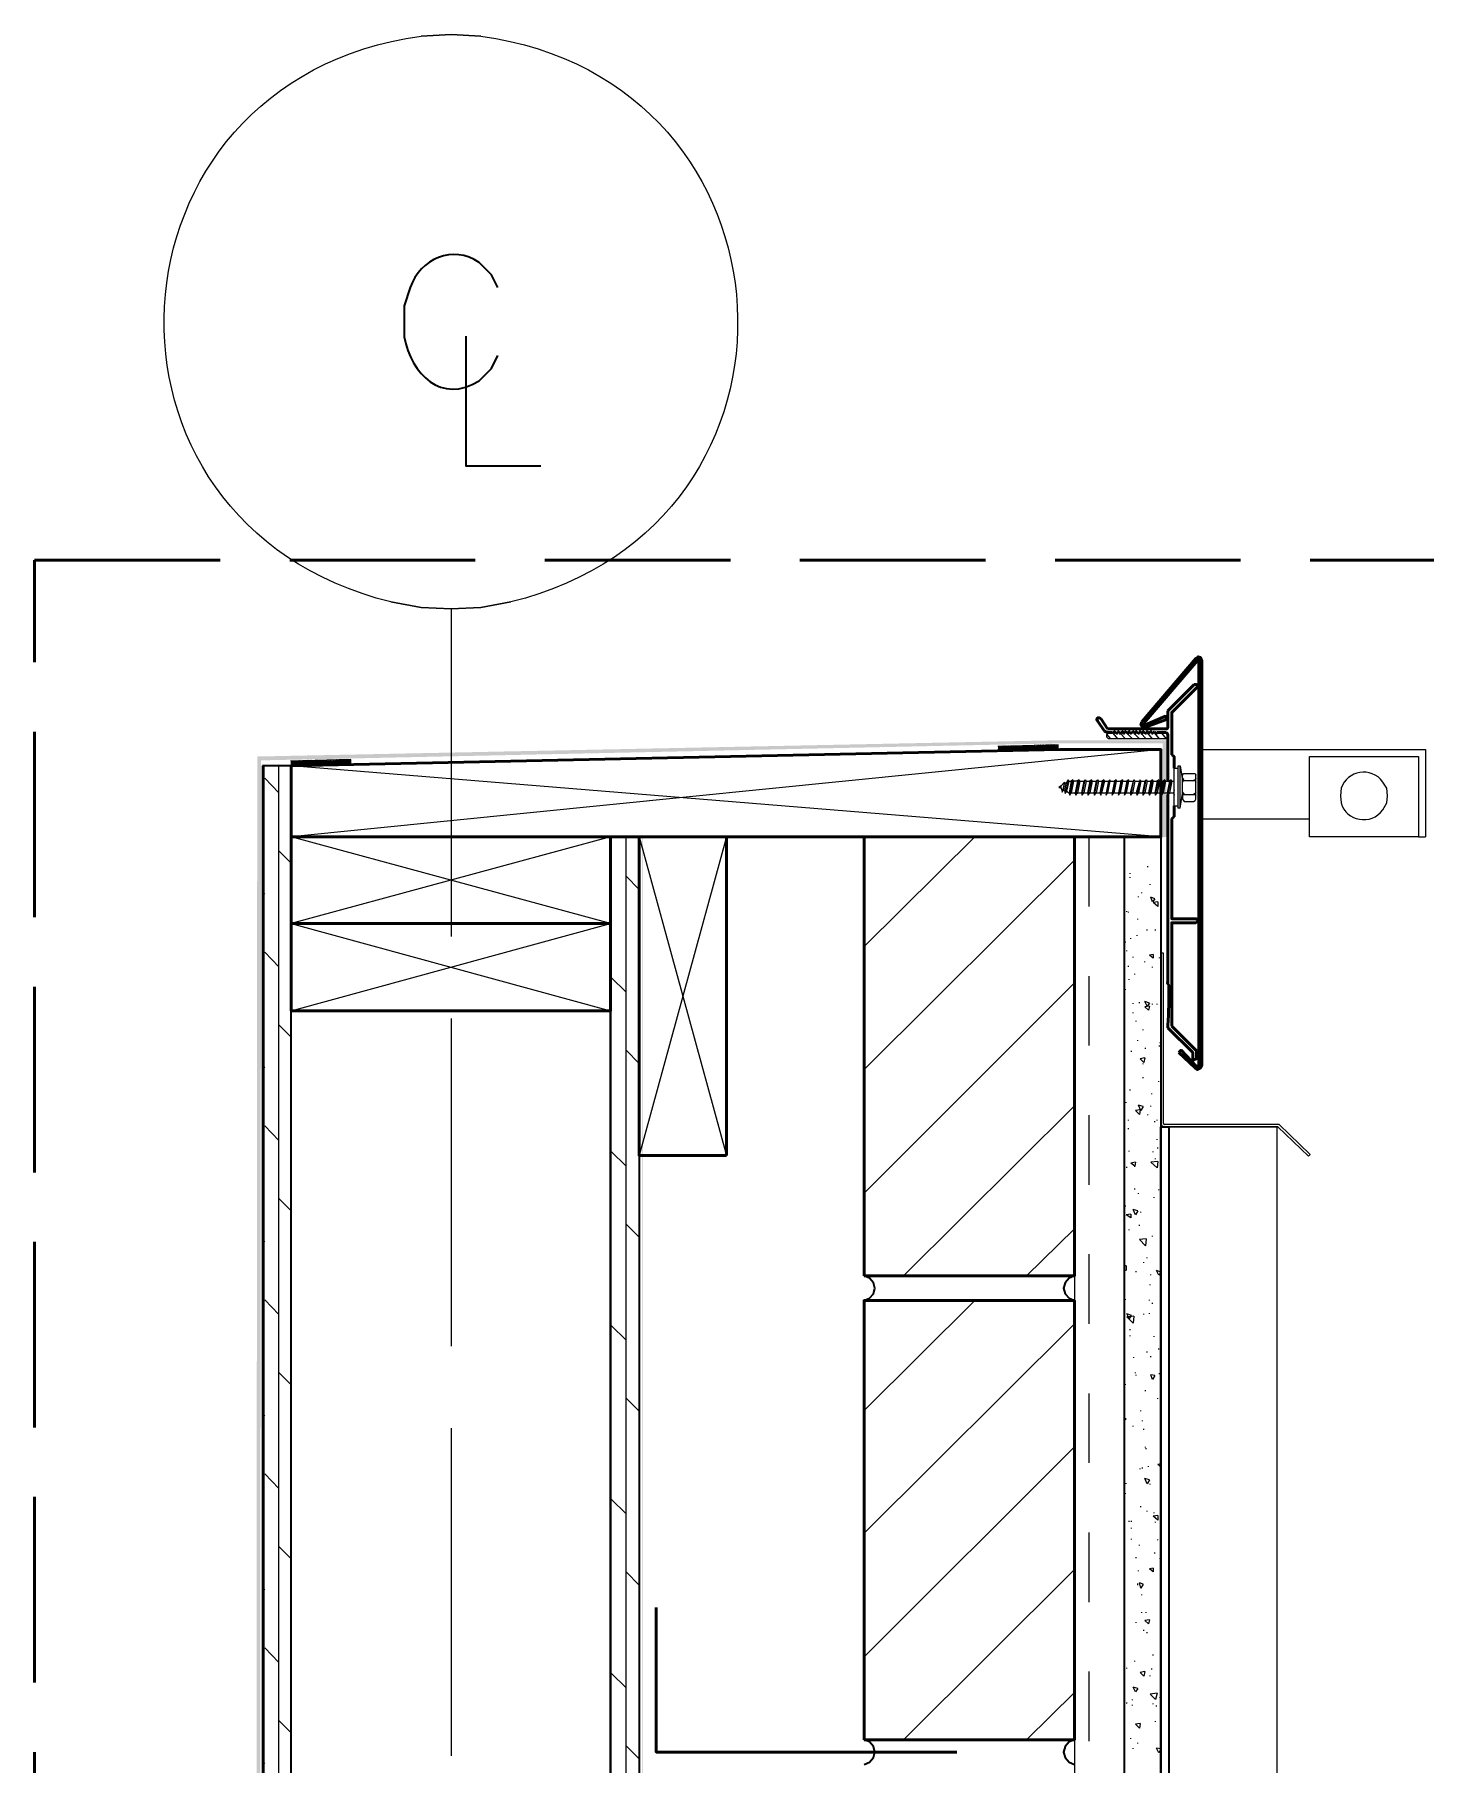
# Model space of a CAD drawing. Header units: inches. Extents: x 5 to 516, y -193 to 129.
# Drawn here: x 339.662 to 341.661, y -27.302 to -24.816 of the extents above; entities that cross this region are included whole.
import ezdxf

# ---------------------------------------------------------------- set-up
doc = ezdxf.new("R2010")
doc.units = ezdxf.units.IN
doc.header["$MEASUREMENT"] = 0
doc.linetypes.add('PDF_IMPORT', pattern=[1, 0.8, -0.2])
doc.layers.add('PDF5_Geometry', color=7, linetype='Continuous')
doc.layers.add('PDF5_Solid Fills', color=7, linetype='Continuous')

msp = doc.modelspace()

# ---------------------------------------------------------------- hatches: boundary and pattern name
at = {"layer": 'PDF5_Solid Fills', "transparency": 33554559}
for points in [[(341.1332501, -25.8301203), (341.1332501, -25.8345648), (341.2832501, -25.8345646), (341.2888039, -25.9690092), (341.2888057, -25.8301203)], [(339.7854717, -30.6556754), (339.7899161, -30.6601199), (339.789916, -30.6545641), (339.9832493, -30.6545644), (339.9876927, -25.8590086), (339.9821373, -25.8534533), (339.9788051, -30.649009), (339.7854717, -30.6490088)], [(340.5365054, -43.3156769), (340.5321397, -43.3156769), (340.5321397, -44.6301215), (340.5365841, -44.625677), (340.536584, -25.9690092), (340.5354729, -25.9690092)]]:
    msp.add_hatch(color=256, dxfattribs=at).paths.add_polyline_path(points)

# ---------------------------------------------------------------- linework, layer by layer
at = {"layer": 'PDF5_Geometry', "lineweight": 15}
for points in [[(340.3032483, -24.8178967), (340.261026, -24.8156744), (340.2176927, -24.8178967), (340.261026, -24.8156744)], [(340.261026, -25.6412301), (340.3032483, -25.6390078), (340.3465816, -25.63123), (340.3032483, -25.6390078), (340.261026, -25.6412301), (340.2176927, -25.6390078), (340.1743594, -25.63123), (340.2176927, -25.6390078)], [(340.0310296, -25.8601203), (340.0310296, -25.866787), (340.1165852, -25.8645648), (340.1165852, -25.8578981)], [(341.0476946, -25.8390089), (341.0476946, -25.8456756), (341.1332501, -25.8434534), (341.1332501, -25.8367867)], [(341.2288041, -34.4690099), (341.2288041, -25.9690092), (341.1565818, -25.9690092), (341.1565818, -34.4690099)], [(341.2799154, -27.0056744), (341.2799154, -27.0067855)]]:
    msp.add_lwpolyline(points, close=True, dxfattribs=at)
at = {"layer": 'PDF5_Geometry', "lineweight": 35}
for points in [[(340.3276945, -25.1790085), (340.3188056, -25.1612307), (340.3010278, -25.143453)], [(340.2021389, -25.1790085), (340.1932501, -25.2056752), (340.1932501, -25.2501196)], [(340.2821397, -25.2490091), (340.2821397, -25.4356757), (340.3899175, -25.4356757)], [(340.3010278, -25.313453), (340.3188056, -25.2956752), (340.3276945, -25.2767863)], [(340.8543601, -26.6356759), (340.8621379, -26.6323426), (340.8676935, -26.6256759), (340.8699157, -26.6178982), (340.8676935, -26.6101204), (340.8621379, -26.6034537), (340.8543601, -26.6001204)], [(341.1565836, -26.6001196), (341.1488059, -26.6034529), (341.1432503, -26.6101196), (341.1410281, -26.6178973), (341.1432503, -26.6256751), (341.1488059, -26.6323418), (341.1565836, -26.6356751)], [(340.8543601, -27.3023427), (340.8621379, -27.2990093), (340.8676935, -27.2923426), (340.8699157, -27.2845649), (340.8676935, -27.2767871), (340.8621379, -27.2701204), (340.8543601, -27.2667871)], [(341.1565836, -27.2667863), (341.1488059, -27.2701196), (341.1432503, -27.2767863), (341.1410281, -27.2845641), (341.1432503, -27.2923418), (341.1488059, -27.2990085), (341.1565836, -27.3023418)]]:
    msp.add_lwpolyline(points, dxfattribs=at)
at = {"layer": 'PDF5_Geometry', "linetype": 'PDF_IMPORT', "lineweight": 50, "ltscale": 0.333333}
msp.add_lwpolyline([(341.72214, -25.5712318), (341.72214, -28.2845632), (339.6621376, -28.2845634), (339.66214, -25.5712297), (341.7221378, -25.5712318)], dxfattribs=at)
at = {"layer": 'PDF5_Geometry', "linetype": 'PDF_IMPORT', "lineweight": 15, "ltscale": 0.588889}
msp.add_lwpolyline([(340.261026, -25.6412301), (340.261026, -29.319009)], dxfattribs=at)
at = {"layer": 'PDF5_Geometry', "lineweight": 50}
for points in [[(341.3399156, -25.7156761), (341.3376933, -25.7112317), (341.33436, -25.7101206), (341.3310267, -25.7123428), (341.2532489, -25.8034539)], [(341.3354733, -25.7156749), (341.3354733, -25.7145638), (341.3343622, -25.7145638), (341.3332511, -25.7156749), (341.2565844, -25.8056749)], [(341.3299152, -26.3012306), (341.3332485, -26.3034528), (341.337693, -26.3012306), (341.3399152, -26.2967861), (341.3399152, -25.715675)], [(341.3310265, -26.2978972), (341.3332487, -26.2990083), (341.3343598, -26.2978972), (341.3354709, -26.2967861), (341.3354709, -25.715675)], [(341.2910283, -25.7878975), (341.3288061, -25.7501198)], [(341.3321389, -25.7545656), (341.2965833, -25.7901211), (341.2965833, -25.7912322)], [(341.3288068, -25.750119), (341.3321401, -25.750119), (341.3332512, -25.7523413), (341.3321401, -25.7545635)], [(341.1899179, -25.8023425), (341.1888068, -25.8001203), (341.1899179, -25.7978981), (341.1921401, -25.7978981), (341.1943623, -25.7990092)], [(341.1999186, -25.8167853), (341.1899186, -25.8023408)], [(341.2043629, -25.8134532), (341.1943629, -25.7990087)], [(341.2588062, -25.8112311), (341.2554729, -25.8112311), (341.2521396, -25.8078977), (341.2532507, -25.8034533)], [(341.256584, -25.8056745), (341.256584, -25.8067856), (341.2576951, -25.8067856), (341.2588062, -25.8078967), (341.2876951, -25.7956745), (341.2888062, -25.800119), (341.2588062, -25.8112301)], [(341.287695, -25.8134533), (341.2899172, -25.8134533), (341.2910283, -25.8112311), (341.2910283, -25.7890088)], [(341.2910283, -25.7890075), (341.2910283, -25.7878964)], [(341.2965847, -25.8501195), (341.2965847, -25.7912306)], [(341.2043629, -25.8190097), (341.1999184, -25.8167874)], [(341.2054706, -25.8134532), (341.2043594, -25.8134532)], [(341.211027, -25.8190097), (341.2043603, -25.8190097)], [(341.2876962, -25.8134532), (341.205474, -25.8134532)], [(341.2710303, -25.8178975), (341.2688081, -25.8201197), (341.2665858, -25.8178975), (341.2632525, -25.8201197), (341.2610303, -25.8178975), (341.258808, -25.8201197), (341.2554747, -25.8178975), (341.2532525, -25.8201197), (341.2510303, -25.8178975), (341.248808, -25.8201197), (341.2454747, -25.8178975), (341.2432525, -25.8201197), (341.2410303, -25.8178975), (341.2376969, -25.8201197), (341.2354747, -25.8178975), (341.2332525, -25.8201197), (341.2299192, -25.8178975), (341.2276969, -25.8201197), (341.2254747, -25.8178975), (341.2221414, -25.8201197), (341.2199192, -25.8178975), (341.2176969, -25.8201197), (341.2143636, -25.8178975), (341.2121414, -25.8201197)], [(341.2710268, -25.8178975), (341.2743602, -25.8201197), (341.2754713, -25.8190086)], [(341.2910296, -25.822343), (341.2899184, -25.8201208), (341.2876962, -25.8190097), (341.275474, -25.8190097)], [(341.2910283, -25.8223417), (341.2910283, -25.8890084)], [(341.2999168, -25.8701205), (341.2999168, -25.8534538), (341.2965835, -25.8512316)], [(341.2965847, -25.8512317), (341.2965847, -25.8501206)], [(341.2999168, -25.9245643), (341.2999168, -25.9401199)], [(341.2999168, -25.9401192), (341.2965835, -25.9423415)], [(341.2965847, -25.9434536), (341.2965847, -25.9423425)], [(341.2965847, -26.0856745), (341.2965847, -25.9434523)], [(341.2965847, -26.0934531), (341.2965847, -26.092342), (341.2976959, -26.092342)], [(341.2965847, -26.2401206), (341.2965847, -26.0934539)], [(341.2976969, -26.0867867), (341.2965858, -26.0867867), (341.2965858, -26.0856756)], [(341.3310267, -26.0923423), (341.3332489, -26.0912312), (341.33436, -26.0890089), (341.3332489, -26.0878978), (341.3310267, -26.0867867), (341.2976933, -26.0867867)], [(341.3310267, -26.0923432), (341.2976933, -26.0923432)], [(341.3265824, -26.2801202), (341.3265824, -26.2790091), (341.2910268, -26.2434535)], [(341.3321389, -26.2767869), (341.2965833, -26.2412314)], [(341.2965847, -26.2412306), (341.2965847, -26.2401194)], [(341.3310267, -26.2978983), (341.3099155, -26.2756761), (341.3065822, -26.2790094)], [(341.329919, -26.3012304), (341.3065857, -26.2790082)], [(341.3321389, -26.2767865), (341.3321389, -26.2878976), (341.3265833, -26.2901198), (341.3265833, -26.2801198)], [(340.9876971, -27.2845633), (340.5554748, -27.2845633), (340.5554748, -27.0767855)]]:
    msp.add_lwpolyline(points, dxfattribs=at)
at = {"layer": 'PDF5_Geometry', "lineweight": 15}
for points in [[(341.2910261, -25.8278982), (341.2054706, -25.8278982), (341.2032483, -25.825676), (341.2032483, -25.8223426), (341.2054706, -25.8190093)], [(341.2088071, -25.8278982), (341.2032516, -25.8212315)], [(341.2121392, -25.8201196), (341.2110281, -25.8190085)], [(341.2188079, -25.8278982), (341.2121412, -25.8201204)], [(341.2299163, -25.8278982), (341.2221385, -25.8201204)], [(341.239917, -25.8278982), (341.2321392, -25.8201204)], [(341.2499177, -25.8278982), (341.2421399, -25.8201204)], [(341.2599184, -25.8278982), (341.2521407, -25.8201204)], [(341.268807, -25.8278982), (341.2621403, -25.8201204)], [(341.2788077, -25.8278982), (341.272141, -25.8201204)], [(341.2888039, -25.8278982), (341.2821372, -25.8201204)], [(340.0310273, -25.8623422), (340.0354717, -25.8667866), (340.0421384, -25.8590088)], [(341.2810276, -25.8434531), (340.0310275, -25.9690087)], [(340.0310275, -25.8601202), (340.0310275, -25.8590091)], [(340.0310275, -25.8645645), (340.0354719, -25.86012)], [(341.2810276, -25.9690088), (340.0310275, -25.8667866), (340.0376941, -25.86012)], [(340.0310275, -25.8623424), (340.0332497, -25.8601201)], [(340.0310295, -25.86012), (340.0376961, -25.8667866), (340.0443628, -25.8590088)], [(340.0310296, -25.8645644), (340.0332519, -25.8667866), (340.0399185, -25.86012)], [(340.0332493, -25.86012), (340.039916, -25.8667866), (340.0465827, -25.8590088)], [(340.0354737, -25.86012), (340.0421404, -25.8667866), (340.048807, -25.8590088)], [(340.0376936, -25.86012), (340.0443603, -25.8667866), (340.0510269, -25.8590088)], [(340.039918, -25.86012), (340.0465846, -25.8667866), (340.0532513, -25.8590088)], [(340.0488045, -25.8656767), (340.0421378, -25.85901)], [(340.0443622, -25.85901), (340.0510289, -25.8656767), (340.0576956, -25.85901)], [(340.0465821, -25.85901), (340.0532488, -25.8656767), (340.0599154, -25.85901)], [(340.0488045, -25.8667866), (340.0554712, -25.8590088)], [(340.0488065, -25.85901), (340.0554732, -25.8656767), (340.0621398, -25.85901)], [(340.0510264, -25.85901), (340.057693, -25.8656767), (340.0643597, -25.85901)], [(340.0610296, -25.8656767), (340.0532519, -25.85901)], [(340.0632495, -25.8656767), (340.0554717, -25.85901)], [(340.0654739, -25.8656767), (340.0576961, -25.85901)], [(340.0676938, -25.8656767), (340.059916, -25.85901)], [(340.0599174, -25.8656767), (340.065473, -25.85901)], [(340.0621373, -25.8656767), (340.0676929, -25.85901)], [(340.0621404, -25.85901), (340.0699182, -25.8656767), (340.0765848, -25.85901)], [(340.0643603, -25.85901), (340.072138, -25.8656767), (340.0788047, -25.85901)], [(340.0643617, -25.8656767), (340.0699173, -25.85901)], [(340.0665816, -25.8656767), (340.0721371, -25.85901)], [(340.0665846, -25.85901), (340.0743624, -25.8656767), (340.0810291, -25.85901)], [(340.0688045, -25.85901), (340.0765823, -25.8656767), (340.083249, -25.85901)], [(340.068806, -25.8656767), (340.0743615, -25.85901)], [(340.0710289, -25.85901), (340.0788067, -25.8656767), (340.0854734, -25.85901)], [(340.0732488, -25.85901), (340.0810266, -25.8656767), (340.0876932, -25.85901)], [(340.0754732, -25.85901), (340.083251, -25.8656767), (340.0899176, -25.85901)], [(340.077693, -25.85901), (340.0854708, -25.8656767), (340.0921375, -25.85901)], [(340.0799174, -25.85901), (340.0876952, -25.8656767), (340.0943619, -25.85901)], [(340.0821373, -25.85901), (340.0899151, -25.8656767), (340.0965818, -25.8578989)], [(340.0843617, -25.85901), (340.0921395, -25.8656767), (340.0988061, -25.8578989)], [(340.0865816, -25.85901), (340.0943594, -25.8656767), (340.101026, -25.8578989)], [(340.088806, -25.85901), (340.0965837, -25.8656767), (340.1032504, -25.8578989)], [(340.0910304, -25.85901), (340.0988081, -25.8656767), (340.1054748, -25.8578989)], [(340.0932502, -25.85901), (340.101028, -25.8656767), (340.1076947, -25.8578989)], [(340.0954746, -25.8578978), (340.1032524, -25.8645645), (340.1099191, -25.8578978)], [(340.0976945, -25.8578978), (340.1054723, -25.8645645), (340.1121389, -25.8578978)], [(340.10103, -25.8578978), (340.1076967, -25.8645645), (340.1143633, -25.8578978)], [(340.1032499, -25.8578978), (340.1099165, -25.8645645), (340.1154721, -25.8578978)], [(340.1054743, -25.8578978), (340.1121409, -25.8645645), (340.1165854, -25.86012)], [(340.1076941, -25.8578978), (340.1143608, -25.8645645), (340.116583, -25.8623423)], [(340.1099185, -25.8578978), (340.1165852, -25.8645645), (340.1165852, -25.8634534)], [(340.1165852, -25.8623424), (340.1121407, -25.8578979)], [(340.1165852, -25.8601202), (340.114363, -25.857898)], [(341.0476944, -25.8390086), (341.0543611, -25.8456752), (341.0610277, -25.8378975)], [(341.0476946, -25.843453), (341.0499168, -25.8456752), (341.0565835, -25.8378975)], [(341.0476967, -25.8412308), (341.0521412, -25.8456752), (341.0588079, -25.8378975)], [(341.0476969, -25.8456752), (341.0543636, -25.8378975)], [(341.0476969, -25.8390088), (341.0476969, -25.8378977)], [(341.0476969, -25.841231), (341.0499191, -25.8390087)], [(341.0476969, -25.8434531), (341.0521414, -25.8390087)], [(341.0499188, -25.8390086), (341.0565854, -25.8456752), (341.0632521, -25.8378975)], [(341.0521387, -25.8390086), (341.0588053, -25.8456752), (341.065472, -25.8378975)], [(341.054363, -25.8378964), (341.0610297, -25.844563), (341.0676964, -25.8378964)], [(341.0565829, -25.8378964), (341.0632496, -25.844563), (341.0699163, -25.8378964)], [(341.0588073, -25.8378964), (341.065474, -25.844563), (341.0721406, -25.8378964)], [(341.0610272, -25.8378964), (341.0676938, -25.844563), (341.0743605, -25.8378964)], [(341.0632516, -25.8378964), (341.0699182, -25.844563), (341.0754738, -25.8378964)], [(341.0654714, -25.8378964), (341.0721381, -25.844563), (341.0776937, -25.8378964)], [(341.0676958, -25.8378964), (341.0743625, -25.844563), (341.0799181, -25.8378964)], [(341.0699157, -25.8378964), (341.0765824, -25.844563), (341.0821379, -25.8378964)], [(341.0721401, -25.8378964), (341.0788068, -25.844563), (341.0843623, -25.8378964)], [(341.0810266, -25.844563), (341.07436, -25.8378964)], [(341.083251, -25.844563), (341.0765844, -25.8378964)], [(341.0854709, -25.844563), (341.0788042, -25.8378964)], [(341.079919, -25.844563), (341.0865856, -25.8378964)], [(341.0876953, -25.844563), (341.0810286, -25.8378964)], [(341.0821388, -25.844563), (341.0888055, -25.8378964)], [(341.0832496, -25.8378964), (341.0910274, -25.844563), (341.097694, -25.8378964)], [(341.0843632, -25.844563), (341.0910299, -25.8378964)], [(341.085474, -25.8378964), (341.0932518, -25.844563), (341.0999184, -25.8378964)], [(341.0865831, -25.844563), (341.0932498, -25.8378964)], [(341.0876939, -25.8378964), (341.0954716, -25.844563), (341.1021383, -25.8378964)], [(341.0888075, -25.844563), (341.0954742, -25.8378964)], [(341.0899182, -25.8378964), (341.097696, -25.844563), (341.1043627, -25.8378964)], [(341.0921381, -25.8378964), (341.0999159, -25.844563), (341.1065826, -25.8367853)], [(341.0943625, -25.8378964), (341.1021403, -25.844563), (341.108807, -25.8367853)], [(341.0965824, -25.8378964), (341.1043602, -25.844563), (341.1110268, -25.8367853)], [(341.0988068, -25.8378964), (341.1065845, -25.844563), (341.1132512, -25.8367853)], [(341.1010266, -25.8378964), (341.1088044, -25.844563), (341.1154711, -25.8367853)], [(341.103251, -25.8378964), (341.1110288, -25.844563), (341.1176955, -25.8367853)], [(341.1054709, -25.8378964), (341.1132487, -25.844563), (341.1199154, -25.8367853)], [(341.1076953, -25.8367864), (341.1154731, -25.8434531), (341.1221397, -25.8367864)], [(341.1099152, -25.8367864), (341.1176929, -25.8434531), (341.1243596, -25.8367864)], [(341.1121396, -25.8367864), (341.1199173, -25.8434531), (341.1254729, -25.8367864)], [(341.1143594, -25.8367864), (341.1221372, -25.8434531), (341.1276928, -25.8367864)], [(341.1165838, -25.8367864), (341.1243616, -25.8434531), (341.1299172, -25.8367864)], [(341.1188082, -25.8367864), (341.126586, -25.8434531), (341.1321416, -25.8367864)], [(341.1210281, -25.8367864), (341.1288059, -25.8434531), (341.1332503, -25.8390087)], [(341.1310303, -25.8434531), (341.1232525, -25.8367864)], [(341.1332501, -25.8434531), (341.1254724, -25.8367864)], [(341.1332501, -25.841231), (341.1276946, -25.8367865)], [(341.1299181, -25.8434531), (341.1332514, -25.8412309)], [(341.1332501, -25.8390088), (341.1310279, -25.8367866)], [(341.1321379, -25.8434531), (341.133249, -25.8434531)], [(341.4943613, -25.9434536), (341.3399168, -25.9434536), (341.3399168, -25.8434536), (341.661028, -25.8434536), (341.661028, -25.9690091)], [(341.4943613, -25.9690094), (341.4943613, -25.8534538), (341.651028, -25.8534538), (341.651028, -25.9690094), (341.661028, -25.9690094)], [(339.9921413, -31.2190096), (339.9921413, -25.8667872)], [(340.0132504, -25.9056751), (339.9932504, -25.8845639)], [(340.0132504, -31.2190096), (340.0132504, -25.8667872)], [(341.2999168, -25.9245654), (341.2999168, -25.8701209), (341.3054724, -25.8701209)], [(341.3088066, -25.9278964), (341.3054733, -25.9278964), (341.3054733, -25.8667853)], [(341.3054733, -25.8667866), (341.3088066, -25.8667866)], [(341.3088053, -25.9278964), (341.3088053, -25.8667853)], [(341.3088053, -25.8667866), (341.3121387, -25.8878977)], [(341.3121374, -25.8901194), (341.3121374, -25.8801194), (341.3132485, -25.8778972), (341.3143596, -25.8778972)], [(341.3121396, -25.8845647), (341.3132507, -25.8867869), (341.3143618, -25.887898), (341.3276951, -25.887898)], [(341.3143618, -25.8778973), (341.3276951, -25.8778973)], [(341.3276933, -25.9178969), (341.3299155, -25.9167858), (341.3310267, -25.9145636), (341.3310267, -25.8801191)], [(341.3310267, -25.8845637), (341.3299155, -25.8867859), (341.3276933, -25.887897)], [(341.3276946, -25.8778973), (341.3299168, -25.8778973), (341.3310279, -25.8801195)], [(341.1376944, -25.8990077), (341.1376944, -25.8956743), (341.1343611, -25.8978966)], [(341.1343623, -25.8978987), (341.1376957, -25.8990098)], [(341.1410276, -25.9012312), (341.1421387, -25.8923423), (341.1421387, -25.89012), (341.1376942, -25.8956756)], [(341.1376944, -25.8990087), (341.1388055, -25.9045642), (341.1410277, -25.9012309)], [(341.1421387, -25.8901201), (341.1388053, -25.9045646)], [(341.1410265, -25.9012308), (341.1421376, -25.9023419)], [(341.1443596, -25.8923418), (341.1421374, -25.9023418), (341.1432485, -25.9067863), (341.1454707, -25.9034529), (341.1488041, -25.9056751)], [(341.1443631, -25.8923423), (341.1421408, -25.8923423)], [(341.1476951, -25.8867858), (341.1432507, -25.9067858)], [(341.145474, -25.9034524), (341.1488073, -25.8890079), (341.1476962, -25.8867857), (341.1443629, -25.8923413)], [(341.1521394, -25.8890079), (341.1488061, -25.9056746)], [(341.1488073, -25.8890079), (341.1521407, -25.8890079)], [(341.1488073, -25.9056751), (341.1499184, -25.9090084), (341.1521407, -25.9056751)], [(341.149915, -25.9090094), (341.1543594, -25.8867872), (341.1521372, -25.8890094)], [(341.161027, -25.8890079), (341.1554715, -25.8890079), (341.1521381, -25.9056746)], [(341.1521394, -25.9056751), (341.1576949, -25.9056751)], [(341.1543638, -25.8867858), (341.1554749, -25.889008)], [(341.1554715, -25.9056751), (341.1576937, -25.9067862)], [(341.1610279, -25.8890079), (341.1576946, -25.9056746)], [(341.1576958, -25.9056751), (341.158807, -25.9090084), (341.1610292, -25.9056751)], [(341.1576967, -25.889008), (341.1632523, -25.8867858), (341.1643634, -25.889008), (341.169919, -25.889008)], [(341.158808, -25.9090094), (341.1632525, -25.8867872), (341.1610303, -25.8890094)], [(341.16436, -25.8890079), (341.1610266, -25.9056746)], [(341.1610279, -25.9056751), (341.1665835, -25.9056751)], [(341.1699164, -25.8890079), (341.1665831, -25.9056746)], [(341.1665844, -25.9056751), (341.1676955, -25.9090084), (341.1699177, -25.9056751)], [(341.1676966, -25.9090094), (341.172141, -25.8867872), (341.1699188, -25.8890094)], [(341.1732485, -25.8890079), (341.1699152, -25.9056746)], [(341.1699164, -25.9056751), (341.175472, -25.9056751)], [(341.1721408, -25.8867858), (341.1732519, -25.889008), (341.1788075, -25.889008)], [(341.178805, -25.8890079), (341.1754716, -25.9056746)], [(341.1754729, -25.9056751), (341.176584, -25.9090084), (341.1788062, -25.9056751)], [(341.1765851, -25.9090094), (341.1810295, -25.8867872), (341.1788073, -25.8890094)], [(341.178805, -25.9056751), (341.1843605, -25.9056751)], [(341.1821416, -25.8890079), (341.1788082, -25.9056746)], [(341.1810294, -25.8867858), (341.1821405, -25.889008), (341.187696, -25.889008)], [(341.1876935, -25.8890079), (341.1843602, -25.9056746)], [(341.1843614, -25.9056751), (341.1854725, -25.9090084), (341.1876948, -25.9056751)], [(341.1854736, -25.9090094), (341.1899181, -25.8867872), (341.1876958, -25.8890094)], [(341.1876935, -25.9056751), (341.1932491, -25.9056751)], [(341.1910301, -25.8890079), (341.1876968, -25.9056746)], [(341.1899179, -25.8867858), (341.191029, -25.889008), (341.1965846, -25.889008)], [(341.196582, -25.8890079), (341.1932487, -25.9056746)], [(341.19325, -25.9056751), (341.1943611, -25.9090084), (341.1954722, -25.9056751)], [(341.1943622, -25.9090094), (341.1988066, -25.8867872), (341.1965844, -25.8890094)], [(341.1999186, -25.8890079), (341.1954742, -25.9056746)], [(341.1954743, -25.9056751), (341.202141, -25.9056751)], [(341.1988064, -25.8867858), (341.1999175, -25.889008), (341.2054731, -25.889008)], [(341.2054706, -25.8890079), (341.2021372, -25.9056746)], [(341.2021385, -25.9090094), (341.207694, -25.8867872), (341.2054718, -25.8890094)], [(341.2021385, -25.9056751), (341.2021385, -25.9090084), (341.2043607, -25.9056751)], [(341.2076949, -25.8890079), (341.2043616, -25.9056746)], [(341.2043629, -25.9056751), (341.2110295, -25.9056751)], [(341.2076949, -25.8867858), (341.2076949, -25.889008), (341.2143616, -25.889008)], [(341.211027, -25.9090094), (341.2165826, -25.8867872), (341.2143603, -25.8890094)], [(341.211027, -25.9056751), (341.211027, -25.9090084), (341.2132492, -25.9056751)], [(341.2143636, -25.8890079), (341.2110303, -25.9056746)], [(341.2165835, -25.8890079), (341.2132501, -25.9056746)], [(341.2132514, -25.9056751), (341.2199181, -25.9056751)], [(341.2165835, -25.8867858), (341.2165835, -25.889008), (341.2232501, -25.889008)], [(341.2199155, -25.9090094), (341.2254711, -25.8867872), (341.2232489, -25.8890094)], [(341.2199155, -25.9056751), (341.2199155, -25.9090084), (341.2221378, -25.9056751)], [(341.2232521, -25.8890079), (341.2199188, -25.9056746)], [(341.225472, -25.8890079), (341.2221387, -25.9056746)], [(341.2221399, -25.9056751), (341.2288066, -25.9056751)], [(341.225472, -25.8867858), (341.225472, -25.889008), (341.2321387, -25.889008)], [(341.2288041, -25.9090094), (341.2343596, -25.8867872), (341.2321374, -25.8890094)], [(341.2288041, -25.9056751), (341.2288041, -25.9090084), (341.2310263, -25.9056751)], [(341.2321407, -25.8890079), (341.2288073, -25.9056746)], [(341.2343605, -25.8890079), (341.2310272, -25.9056746)], [(341.2310285, -25.9056751), (341.236584, -25.9056751)], [(341.2343605, -25.8867858), (341.2343605, -25.889008), (341.2410272, -25.889008)], [(341.2410292, -25.8890079), (341.2365847, -25.9056746)], [(341.2365849, -25.9056751), (341.237696, -25.9090084), (341.2399183, -25.9056751)], [(341.2376971, -25.9090094), (341.2421416, -25.8867872), (341.2410305, -25.8890094)], [(341.2432491, -25.8890079), (341.2399157, -25.9056746)], [(341.239917, -25.9056751), (341.2454725, -25.9056751)], [(341.2421414, -25.8867858), (341.2432525, -25.889008), (341.2499192, -25.889008)], [(341.2499177, -25.8890079), (341.2454733, -25.9056746)], [(341.2454734, -25.9056751), (341.2465846, -25.9090084), (341.2488068, -25.9056751)], [(341.2465856, -25.9090094), (341.2510301, -25.8867872), (341.249919, -25.8890094)], [(341.2521376, -25.8890079), (341.2488043, -25.9056746)], [(341.2488055, -25.9056751), (341.2543611, -25.9056751)], [(341.2510299, -25.8867858), (341.252141, -25.889008), (341.2576966, -25.889008)], [(341.257694, -25.8890079), (341.2543607, -25.9056746)], [(341.254362, -25.9056751), (341.2554731, -25.9090084), (341.2576953, -25.9056751)], [(341.2554742, -25.9090094), (341.2599186, -25.8867872), (341.2576964, -25.8890094)], [(341.2610261, -25.8890079), (341.2576928, -25.9056746)], [(341.257694, -25.9056751), (341.2632496, -25.9056751)], [(341.2599184, -25.8867858), (341.2610295, -25.889008), (341.2665851, -25.889008)], [(341.2665826, -25.8890079), (341.2632492, -25.9056746)], [(341.2632505, -25.9056751), (341.2643616, -25.9090084), (341.2665838, -25.9056751)], [(341.2643627, -25.9090094), (341.2688071, -25.8867872), (341.2665849, -25.8890094)], [(341.2665826, -25.9056751), (341.2721381, -25.9056751)], [(341.2699192, -25.8890079), (341.2665858, -25.9056746)], [(341.268807, -25.8867858), (341.2699181, -25.889008), (341.2754736, -25.889008)], [(341.2754711, -25.8890079), (341.2721378, -25.9056746)], [(341.272139, -25.9056751), (341.2732501, -25.9090084), (341.2754724, -25.9056751)], [(341.2732512, -25.9090094), (341.2776957, -25.8867872), (341.2754735, -25.8890094)], [(341.2754711, -25.9056751), (341.2810267, -25.9056751)], [(341.2788077, -25.8890079), (341.2754744, -25.9056746)], [(341.2776955, -25.8867858), (341.2788066, -25.889008), (341.2843622, -25.889008)], [(341.2843596, -25.8890079), (341.2810263, -25.9056746)], [(341.2810276, -25.9056751), (341.2821387, -25.9090084), (341.2843609, -25.9056751)], [(341.2821398, -25.9090094), (341.2865842, -25.8867872), (341.284362, -25.8890094)], [(341.2843596, -25.9056751), (341.2899152, -25.9056751)], [(341.2876962, -25.8890079), (341.2843629, -25.9056746)], [(341.286584, -25.8867858), (341.2876951, -25.889008), (341.2910285, -25.889008)], [(341.2899161, -25.9056751), (341.2910272, -25.9090084), (341.2932494, -25.9056751)], [(341.2932527, -25.8890079), (341.2899193, -25.9056746)], [(341.2910283, -25.9090094), (341.2954727, -25.8867872), (341.2932505, -25.8890094)], [(341.2910283, -25.8890079), (341.2932505, -25.8890079)], [(341.2965847, -25.8890079), (341.2932514, -25.9056746)], [(341.2932527, -25.9056751), (341.2988082, -25.9056751)], [(341.2954725, -25.8867858), (341.2965837, -25.889008), (341.299917, -25.889008)], [(341.2988046, -25.9056751), (341.2999157, -25.9090084), (341.2999157, -25.9078973)], [(341.2999168, -25.9012308), (341.2988057, -25.9056752)], [(341.2999168, -25.9078972), (341.2999168, -25.9090083)], [(341.3088041, -25.9278984), (341.3121374, -25.9067873), (341.3121374, -25.8878984)], [(341.3121374, -25.8901201), (341.3132485, -25.8878979), (341.3143596, -25.8878979)], [(341.3121374, -25.9067873), (341.3121374, -25.914565)], [(341.3121374, -25.9101193), (341.3132485, -25.9078971), (341.3143596, -25.9078971)], [(341.3121396, -25.9045639), (341.3132507, -25.9067861), (341.3143618, -25.9078972), (341.3276951, -25.9078972)], [(341.3310267, -25.9045651), (341.3299155, -25.9067873), (341.3276933, -25.9078985), (341.3299155, -25.9078985), (341.3310267, -25.9101207)], [(341.3276946, -25.887898), (341.3299168, -25.887898), (341.3310279, -25.8901202)], [(341.5399179, -25.8990082), (341.5388068, -25.9101193), (341.5399179, -25.9201193)], [(341.5999179, -25.9301193), (341.6054735, -25.9201193), (341.6065846, -25.9101193), (341.6054735, -25.8990082), (341.5999179, -25.8901193)], [(341.2999168, -25.9245643), (341.3054724, -25.9245643)], [(341.3121396, -25.9145646), (341.3132507, -25.9167868), (341.3143618, -25.9178979), (341.3276951, -25.9178979)], [(340.031028, -26.2190087), (340.4899169, -26.0934531), (340.031028, -25.9690087)], [(340.4899169, -25.9690092), (340.031028, -26.0934537), (340.4899169, -26.2190092)], [(340.4910291, -44.6356768), (340.4910291, -25.9690086)], [(340.5121382, -44.6356768), (340.5121382, -25.9690086)], [(340.5310275, -25.9690092), (340.6565831, -26.426787)], [(340.6565836, -25.9690092), (340.531028, -26.426787)], [(340.8543601, -26.1267874), (341.013249, -25.9690096)], [(341.6510272, -25.9690092), (341.4943605, -25.9690092)], [(340.0310275, -26.0067855), (340.0132497, -25.9890077)], [(340.8543601, -26.3034525), (341.1565824, -26.0023414)], [(340.5310275, -26.044564), (340.5121386, -26.0256751)], [(341.2365849, -26.0223426), (341.2365849, -26.0212315)], [(341.2365849, -26.0278968), (341.2365849, -26.0267857)], [(341.2621383, -26.0123419), (341.2621383, -26.0112308)], [(339.993249, -26.0512304), (339.9899156, -26.047897)], [(341.2488055, -26.0556746), (341.2488055, -26.0545635)], [(341.2532498, -26.0501204), (341.2532498, -26.0490093)], [(341.2654749, -26.0378976), (341.2654749, -26.0367865)], [(341.272139, -26.0578968), (341.2665835, -26.0556745)], [(341.2721403, -26.0578966), (341.268807, -26.062341), (341.2665847, -26.0556743)], [(341.2321407, -26.076786), (341.2321407, -26.0756749)], [(341.2343605, -26.0778982), (341.2343605, -26.0767871)], [(341.2765833, -26.062341), (341.2699166, -26.0634521)], [(341.2765833, -26.062343), (341.2765833, -26.0690097), (341.2699166, -26.0634541)], [(340.4910291, -26.0878989), (340.489918, -26.0867878)], [(341.2476933, -26.0878989), (341.2476933, -26.0867878)], [(341.2610261, -26.1034538), (341.2610261, -26.1023427)], [(341.2732512, -26.1034538), (341.2732512, -26.1023427)], [(340.0132504, -26.1556751), (339.9932504, -26.134564)], [(341.2288041, -26.1212309), (341.2299152, -26.1201198)], [(341.2299163, -26.120121), (341.2288052, -26.1190099)], [(341.2321407, -26.1334538), (341.2321407, -26.1323426)], [(341.2376971, -26.1156767), (341.2376971, -26.1145656)], [(341.2465856, -26.1112302), (341.2465856, -26.1101191)], [(341.2343605, -26.1556751), (341.2343605, -26.154564)], [(341.2410292, -26.1423423), (341.2410292, -26.1412312)], [(341.257694, -26.1490087), (341.257694, -26.1478976)], [(341.2699192, -26.137898), (341.2643636, -26.1390091)], [(341.2699192, -26.1378989), (341.2699192, -26.1434545), (341.2643636, -26.13901)], [(341.268807, -26.1567873), (341.268807, -26.1556762)], [(341.2788077, -26.1434545), (341.2788077, -26.1423434)], [(341.4932485, -26.4278972), (341.4488041, -26.385675), (341.2843596, -26.385675), (341.2821374, -26.3845639), (341.2810263, -26.3823417), (341.2810263, -26.135675), (341.2843596, -26.135675), (341.2843596, -26.3801195), (341.2843596, -26.3812306), (341.2865819, -26.3823417)], [(340.5121382, -26.1923414), (340.4910271, -26.1712303)], [(340.8543601, -26.4812321), (341.1565824, -26.1790099)], [(341.2354727, -26.1745643), (341.2354727, -26.1734532)], [(341.2432491, -26.1667857), (341.2432491, -26.1656746)], [(341.2299163, -26.1890093), (341.2299163, -26.1878982)], [(341.2410292, -26.2090085), (341.2410292, -26.2078974)], [(341.2499177, -26.2078986), (341.2499177, -26.2067875)], [(341.2643594, -26.2078984), (341.2610261, -26.2123428), (341.2576928, -26.2056762)], [(341.2643627, -26.2078986), (341.257696, -26.2056763)], [(341.268807, -26.2101207), (341.268807, -26.2090096)], [(341.2754711, -26.2101207), (341.2754711, -26.2090096)], [(341.2410292, -26.2223413), (341.2410292, -26.2212302)], [(341.2454734, -26.2345642), (341.2454734, -26.233453)], [(341.2643616, -26.2123415), (341.2632505, -26.217897), (341.2576949, -26.2134526)], [(341.2643627, -26.2123428), (341.257696, -26.2134539)], [(340.0310275, -26.2567855), (340.0132497, -26.2390077)], [(341.2554742, -26.246787), (341.2554742, -26.2456759)], [(340.5310275, -26.294564), (340.5121386, -26.2756751)], [(341.2388048, -26.2778969), (341.2388048, -26.2767857)], [(341.2476933, -26.2623419), (341.2476933, -26.2612308)], [(341.2588062, -26.2734526), (341.2588062, -26.2723415)], [(341.2788077, -26.2701205), (341.2788077, -26.2690094)], [(341.2799154, -26.2656763), (341.2799154, -26.2645652)], [(339.993249, -26.3012304), (339.9899156, -26.297897)], [(341.257693, -26.2867874), (341.2565818, -26.293454), (341.2510263, -26.2878985)], [(341.257694, -26.2867876), (341.2510274, -26.2878988)], [(341.2554742, -26.2956762), (341.2554742, -26.2945651)], [(341.2365849, -26.3334524), (341.2365849, -26.3323413)], [(341.2554742, -26.3156754), (341.2554742, -26.3145643)], [(341.2776955, -26.3212318), (341.2776955, -26.3201207)], [(340.4910291, -26.3378989), (340.489918, -26.3367878)], [(340.9110279, -26.6001196), (341.1565835, -26.3556751)], [(341.2310285, -26.3512317), (341.2310285, -26.3501206)], [(341.2554709, -26.3567868), (341.2521376, -26.3623424), (341.2488043, -26.3545646)], [(341.2554742, -26.3567859), (341.2488075, -26.3545637)], [(341.2665826, -26.3567859), (341.2665826, -26.3556748)], [(341.2676948, -26.3390089), (341.2676948, -26.3378978)], [(341.2343605, -26.3767874), (341.2343605, -26.3756763)], [(341.2510288, -26.3612299), (341.2499177, -26.3678966), (341.2443622, -26.362341)], [(341.2510299, -26.3612302), (341.2443632, -26.3623413)], [(341.2621383, -26.3690088), (341.2621383, -26.3678977)], [(341.272139, -26.3790095), (341.272139, -26.3778984)], [(341.2754711, -26.3767874), (341.2754711, -26.3756763)], [(341.4932491, -26.4278964), (341.4954713, -26.4256742), (341.4510269, -26.3823409), (341.2865824, -26.3823409)], [(340.0132504, -26.4056751), (339.9932504, -26.384564)], [(341.2343605, -26.389008), (341.2343605, -26.3878969)], [(341.2754711, -26.4045652), (341.2754711, -26.4034541)], [(341.2921405, -26.3856759), (341.447696, -26.3856759), (341.447696, -32.3412321), (341.2921405, -32.3412321)], [(340.5121382, -26.4423414), (340.4910271, -26.4212303)], [(341.2354727, -26.4212323), (341.2354727, -26.4201212)], [(341.2699192, -26.4223422), (341.2699192, -26.4212311)], [(341.2732512, -26.4323429), (341.2732512, -26.4312318)], [(341.2765833, -26.4167858), (341.2765833, -26.4156746)], [(341.2321407, -26.4445635), (341.2321407, -26.4434524)], [(341.2443602, -26.4367859), (341.2432491, -26.4423414), (341.2376935, -26.437897)], [(341.2443613, -26.4367872), (341.2376946, -26.4378983)], [(341.2432491, -26.4434536), (341.2432491, -26.4423425)], [(341.2765822, -26.4356746), (341.2754711, -26.4445635), (341.2665822, -26.4367858)], [(341.2765833, -26.435675), (341.2665833, -26.4367861)], [(341.2432491, -26.4756756), (341.2432491, -26.4745645)], [(341.2488055, -26.482342), (341.2488055, -26.4812309)], [(341.2776955, -26.4767878), (341.2776955, -26.4756767)], [(340.0310275, -26.5067855), (340.0132497, -26.4890077)], [(341.2299163, -26.5001191), (341.2299163, -26.499008)], [(341.2476933, -26.5067855), (341.2410267, -26.5045633)], [(341.2476946, -26.5067864), (341.2443613, -26.512342), (341.2410279, -26.5045642)], [(341.2710268, -26.4878985), (341.2710268, -26.4867874)], [(340.5310275, -26.544564), (340.5121386, -26.5256751)], [(341.0876953, -26.6001196), (341.1565842, -26.5323418)], [(341.2376971, -26.5112298), (341.2310305, -26.5123409)], [(341.2376971, -26.5112307), (341.2376971, -26.5167862), (341.2310305, -26.5123418)], [(341.2499177, -26.5278969), (341.2499177, -26.5267858)], [(341.2521376, -26.5090099), (341.2521376, -26.5078988)], [(339.993249, -26.5512304), (339.9899156, -26.5478971)], [(341.2354727, -26.5345633), (341.2354727, -26.5334522)], [(341.2599174, -26.5467869), (341.2588062, -26.5567869), (341.2499174, -26.547898)], [(341.2599184, -26.5467861), (341.2499184, -26.5478972)], [(341.268807, -26.5434541), (341.268807, -26.542343)], [(341.2565818, -26.5812303), (341.2565818, -26.5801192)], [(341.2610261, -26.5745639), (341.2610261, -26.5734528)], [(340.4910291, -26.587899), (340.489918, -26.5867879)], [(341.2310285, -26.5856746), (341.2288062, -26.5856746)], [(341.2310285, -26.5856766), (341.2310285, -26.5923432), (341.2288062, -26.5912321)], [(341.2454734, -26.5945631), (341.2454734, -26.593452)], [(341.2665826, -26.5990096), (341.2665826, -26.5978985)], [(341.2810276, -26.5945631), (341.2743609, -26.5923409)], [(341.2810288, -26.5945652), (341.2776955, -26.5990096), (341.2743622, -26.592343)], [(341.2654749, -26.6134524), (341.2654749, -26.6123412)], [(340.0132504, -26.6556751), (339.9932504, -26.634564)], [(340.8543601, -26.7934541), (341.013249, -26.6356763)], [(341.2299163, -26.6345637), (341.2299163, -26.6334526)], [(341.2388048, -26.6567873), (341.2321381, -26.6545651)], [(341.2388061, -26.6567871), (341.2354727, -26.6612316), (341.2321394, -26.6545649)], [(341.2565818, -26.6556751), (341.2565818, -26.654564)], [(341.2643627, -26.6356759), (341.2643627, -26.6345648)], [(341.2643627, -26.6545652), (341.2643627, -26.6534541)], [(341.268807, -26.6401202), (341.268807, -26.6390091)], [(340.5121382, -26.6923414), (340.4910271, -26.6712303)], [(340.8543601, -26.9701192), (341.1565824, -26.6690081)], [(341.2421403, -26.657898), (341.2410292, -26.667898), (341.2321403, -26.6590091)], [(341.2421414, -26.6578973), (341.2321414, -26.6590084)], [(341.2365849, -26.6778964), (341.2365849, -26.6767853)], [(341.2365849, -26.6867872), (341.2365849, -26.6856761)], [(341.2710268, -26.6878972), (341.2710268, -26.6867861)], [(341.2776955, -26.7056742), (341.2776955, -26.7045631)], [(341.2421414, -26.7178971), (341.2421414, -26.716786)], [(341.2610261, -26.7101207), (341.2610261, -26.7090096)], [(341.2665826, -26.7167871), (341.2665826, -26.715676)], [(340.0310275, -26.7567855), (340.0132497, -26.7390077)], [(341.2299163, -26.7567855), (341.2299163, -26.7556744)], [(341.2443613, -26.7401207), (341.2443613, -26.7390095)], [(341.2454734, -26.7434527), (341.2454734, -26.7423416)], [(341.272139, -26.7434527), (341.2665835, -26.7423416)], [(341.2721403, -26.7434536), (341.268807, -26.7490092), (341.2665847, -26.7423425)], [(341.2788077, -26.7412306), (341.2788077, -26.7401195)], [(340.5310275, -26.794564), (340.5121386, -26.7756751)], [(341.2588062, -26.7656763), (341.2588062, -26.7645652)], [(341.2765833, -26.776787), (341.2765833, -26.7756759)], [(339.993249, -26.8012304), (339.9899156, -26.7978971)], [(341.2288041, -26.8078968), (341.2310263, -26.8056746)], [(341.2310285, -26.8056747), (341.2288062, -26.8056747)], [(341.2521376, -26.794564), (341.2521376, -26.7934529)], [(341.2410292, -26.8167853), (341.2410292, -26.8156742)], [(341.254362, -26.809009), (341.254362, -26.8078979)], [(341.2565818, -26.8212319), (341.2565818, -26.8201208)], [(340.4910291, -26.837899), (340.489918, -26.8367879)], [(340.8543601, -27.1478988), (341.1565824, -26.8456766)], [(341.2588062, -26.8467875), (341.2588062, -26.8456764)], [(341.2599184, -26.8490096), (341.2599184, -26.8478985)], [(341.2510299, -26.8778974), (341.2510299, -26.8767862)], [(341.254362, -26.8767874), (341.254362, -26.8756763)], [(341.2632505, -26.8745653), (341.2632505, -26.8734542)], [(341.2810276, -26.870121), (341.2765831, -26.8712321)], [(341.2810276, -26.8745653), (341.2765831, -26.871232)], [(340.0132504, -26.9056751), (339.9932504, -26.884564)], [(341.2310285, -26.8990087), (341.2310285, -26.8978976)], [(341.2643594, -26.8934532), (341.2610261, -26.8990087), (341.2576928, -26.891231)], [(341.2643627, -26.8934545), (341.257696, -26.8912323)], [(341.2654749, -26.9001187), (341.2654749, -26.8990076)], [(340.5121382, -26.9423414), (340.4910271, -26.9212303)], [(341.2299163, -26.9134537), (341.2299163, -26.9123426)], [(341.2354727, -26.9534544), (341.2354727, -26.9523433)], [(341.2388048, -26.9534544), (341.2388048, -26.9523433)], [(341.2521376, -26.932343), (341.2521376, -26.9312319)], [(341.2610261, -26.9390094), (341.2610261, -26.9378983)], [(341.2765833, -26.9445633), (341.2765833, -26.95123), (341.2699166, -26.9456744)], [(341.2765833, -26.9445636), (341.2699166, -26.9456747)], [(341.2710268, -26.9412315), (341.2710268, -26.9401204)], [(341.2732512, -26.9545643), (341.2732512, -26.9534532)], [(341.2388048, -26.9634528), (341.2388048, -26.9623417)], [(341.2388048, -26.9790078), (341.2388048, -26.9778966)], [(341.2765833, -26.98012), (341.2765833, -26.9790088)], [(340.0310275, -27.0067855), (340.0132497, -26.9890078)], [(341.2454734, -27.0056756), (341.2454734, -27.0045645)], [(341.2499177, -26.9878985), (341.2499177, -26.9867874)], [(341.272139, -26.9990092), (341.272139, -26.9978981)], [(340.5310275, -27.044564), (340.5121386, -27.0256751)], [(340.9110279, -27.2667863), (341.1565835, -27.0223418)], [(341.2488055, -27.0245649), (341.2488055, -27.0234537)], [(341.2699192, -27.0201192), (341.2699192, -27.0256748), (341.2643636, -27.0212303)], [(341.2699192, -27.0201206), (341.2643636, -27.0212317)], [(339.993249, -27.0512304), (339.9899156, -27.0478971)], [(341.2476933, -27.0434541), (341.2476933, -27.042343)], [(341.2476933, -27.044564), (341.2476933, -27.0434529)], [(341.2554709, -27.0434527), (341.2521376, -27.0490083), (341.2499154, -27.0412305)], [(341.2554742, -27.0434541), (341.2499186, -27.0412319)], [(341.2532498, -27.059009), (341.2532498, -27.0578979)], [(340.4910291, -27.087899), (340.489918, -27.0867879)], [(341.2454734, -27.0990097), (341.2454734, -27.0978986)], [(341.2532498, -27.0845647), (341.2532498, -27.0834536)], [(341.2643616, -27.094564), (341.2632505, -27.1001196), (341.2576949, -27.0956752)], [(341.2643627, -27.0945631), (341.257696, -27.0956742)], [(341.2599184, -27.0845647), (341.2599184, -27.0834536)], [(341.2565818, -27.1101203), (341.2565818, -27.1090092)], [(341.2610261, -27.1134524), (341.2610261, -27.1123413)], [(340.0132504, -27.1556752), (339.9932504, -27.134564)], [(341.2432491, -27.1545652), (341.2432491, -27.1534541)], [(341.2699192, -27.1456744), (341.2699192, -27.1445633)], [(340.5121382, -27.1923415), (340.4910271, -27.1712304)], [(341.2321407, -27.1645637), (341.2321407, -27.1634526)], [(341.257693, -27.1690099), (341.2565818, -27.1756766), (341.2510263, -27.1701211)], [(341.257694, -27.169008), (341.2510274, -27.1701191)], [(341.2654749, -27.1756766), (341.2654749, -27.1745655)], [(341.2676948, -27.1656759), (341.2676948, -27.1645648)], [(341.0876953, -27.2667863), (341.1565842, -27.1990085)], [(341.2476933, -27.1934537), (341.2410267, -27.1912314)], [(341.2476946, -27.1934535), (341.2443613, -27.1978979), (341.2410279, -27.1912313)], [(341.2754711, -27.2001201), (341.2654711, -27.2012312)], [(341.2754735, -27.2001197), (341.2732512, -27.2090086), (341.2654735, -27.2012308)], [(341.2321407, -27.214565), (341.2321407, -27.2134539)], [(341.239917, -27.2101208), (341.239917, -27.2090097)], [(341.239917, -27.2178971), (341.239917, -27.216786)], [(341.2699192, -27.215675), (341.2699192, -27.2145639)], [(341.2743634, -27.2190093), (341.2743634, -27.2178982)], [(341.2799154, -27.2067865), (341.2799154, -27.2056753)], [(340.0310275, -27.2567856), (340.0132497, -27.2390078)], [(341.2510288, -27.2434525), (341.2499177, -27.2501192), (341.2443622, -27.2445636)], [(341.2510299, -27.2434528), (341.2443632, -27.2445639)], [(341.2732512, -27.2412306), (341.2732512, -27.2401195)], [(340.5310275, -27.2945641), (340.5121386, -27.2756752)], [(341.2376971, -27.2656763), (341.2376971, -27.2645652)], [(341.2476933, -27.2723427), (341.2476933, -27.2712316)], [(339.993249, -27.3012305), (339.9899156, -27.2978971)], [(341.2410292, -27.2801191), (341.2410292, -27.279008)], [(341.2810276, -27.2801191), (341.2743609, -27.279008)], [(341.2810288, -27.28012), (341.2776955, -27.2856755), (341.2743622, -27.2790089)]]:
    msp.add_lwpolyline(points, dxfattribs=at)
at = {"layer": 'PDF5_Geometry', "lineweight": 50}
for points in [[(340.0310275, -25.9690092), (340.0310275, -25.866787), (341.135472, -25.8434536), (341.2810276, -25.8434536), (341.2810276, -25.9690092)], [(340.031028, -26.0934537), (340.031028, -25.9690092), (340.4899169, -25.9690092), (340.4899169, -26.0934537)], [(340.6565831, -26.426787), (340.5310275, -26.426787), (340.5310275, -25.9690092), (340.6565831, -25.9690092)], [(340.8543601, -26.6001204), (340.8543601, -25.9690092), (341.1565824, -25.9690092), (341.1565824, -26.6001204)], [(340.031028, -26.2190087), (340.031028, -26.0934531), (340.4899169, -26.0934531), (340.4899169, -26.2190087)], [(340.8543601, -27.2667871), (340.8543601, -26.6356759), (341.1565824, -26.6356759), (341.1565824, -27.2667871)]]:
    msp.add_lwpolyline(points, close=True, dxfattribs=at)
at = {"layer": 'PDF5_Geometry', "lineweight": 35}
for points in [[(339.9899169, -25.8667866), (339.9899169, -31.2190091), (340.031028, -31.2190091), (340.031028, -25.8667866)], [(340.4899169, -44.6356774), (340.4899169, -25.9690092), (340.531028, -25.9690092), (340.531028, -44.6356774)], [(341.2288041, -34.4690099), (341.2288041, -25.9690092), (341.2810263, -25.9690092), (341.2810263, -34.4690099)], [(341.2921405, -26.3856753), (341.2921405, -32.3412315), (341.2810294, -32.3412315), (341.2810294, -26.3856753)]]:
    msp.add_lwpolyline(points, close=True, dxfattribs=at)
at = {"layer": 'PDF5_Geometry', "lineweight": 50}
msp.add_lwpolyline([(341.2910283, -26.2434527), (341.2910283, -26.2423427), (341.2910283, -26.2401205, 0.020824299), (341.2921405, -26.1823429), (341.2899183, -26.1790096), (341.2910283, -26.1778972), (341.2910283, -25.9078972)], format="xyb", dxfattribs=at)
at = {"layer": 'PDF5_Geometry', "linetype": 'PDF_IMPORT', "lineweight": 15, "ltscale": 0.084444}
msp.add_lwpolyline([(341.1776928, -34.4690099), (341.1776928, -25.9690087)], dxfattribs=at)
at = {"layer": 'PDF5_Geometry', "lineweight": 15}
for points in [[(340.1743594, -25.63123), (339.7158778, -25.5192115), (339.7506371, -24.8813226), (340.2176927, -24.8178967)], [(340.1743594, -25.63123), (339.7158778, -25.5192115), (339.7506371, -24.8813226), (340.2176927, -24.8178967)], [(340.3032483, -24.8178967), (340.7702853, -24.8813411), (340.8050631, -25.519193), (340.3465816, -25.63123)], [(340.3032483, -24.8178967), (340.7702853, -24.8813411), (340.8050631, -25.519193), (340.3465816, -25.63123)], [(341.5999179, -25.8901193), (341.5833809, -25.867286), (341.5483438, -25.8735823), (341.5399179, -25.8990082)], [(341.5399179, -25.9201193), (341.5466216, -25.9463045), (341.5833438, -25.9533601), (341.5999179, -25.9301193)]]:
    msp.add_open_spline(points, degree=3, dxfattribs=at)
at = {"layer": 'PDF5_Geometry', "lineweight": 35}
for points in [[(340.3010278, -25.143453), (340.2634167, -25.1168974), (340.2159723, -25.1382863), (340.2021389, -25.1790085)], [(340.1932501, -25.2501196), (340.2033612, -25.3041937), (340.2467501, -25.3471011), (340.3010278, -25.313453)]]:
    msp.add_open_spline(points, degree=3, dxfattribs=at)
at = {"layer": 'PDF5_Solid Fills', "lineweight": 35, "transparency": 33554559}
for points in [[(339.9821406, -25.8534538), (339.9876961, -25.8590094), (341.1332518, -25.8301205)], [(339.987697, -25.859008), (341.1332527, -25.8301191), (341.1332527, -25.8345636)], [(341.283252, -25.8345646), (341.2888075, -25.969009), (341.283252, -25.969009)]]:
    msp.add_solid(points, dxfattribs=at)
at = {"layer": 'PDF5_Solid Fills', "lineweight": 15, "transparency": 33554559}
msp.add_solid([(340.5354718, -25.9690092), (340.5365829, -44.6356774), (340.5354718, -44.6356774)], dxfattribs=at)

doc.saveas('drawing.dxf')
